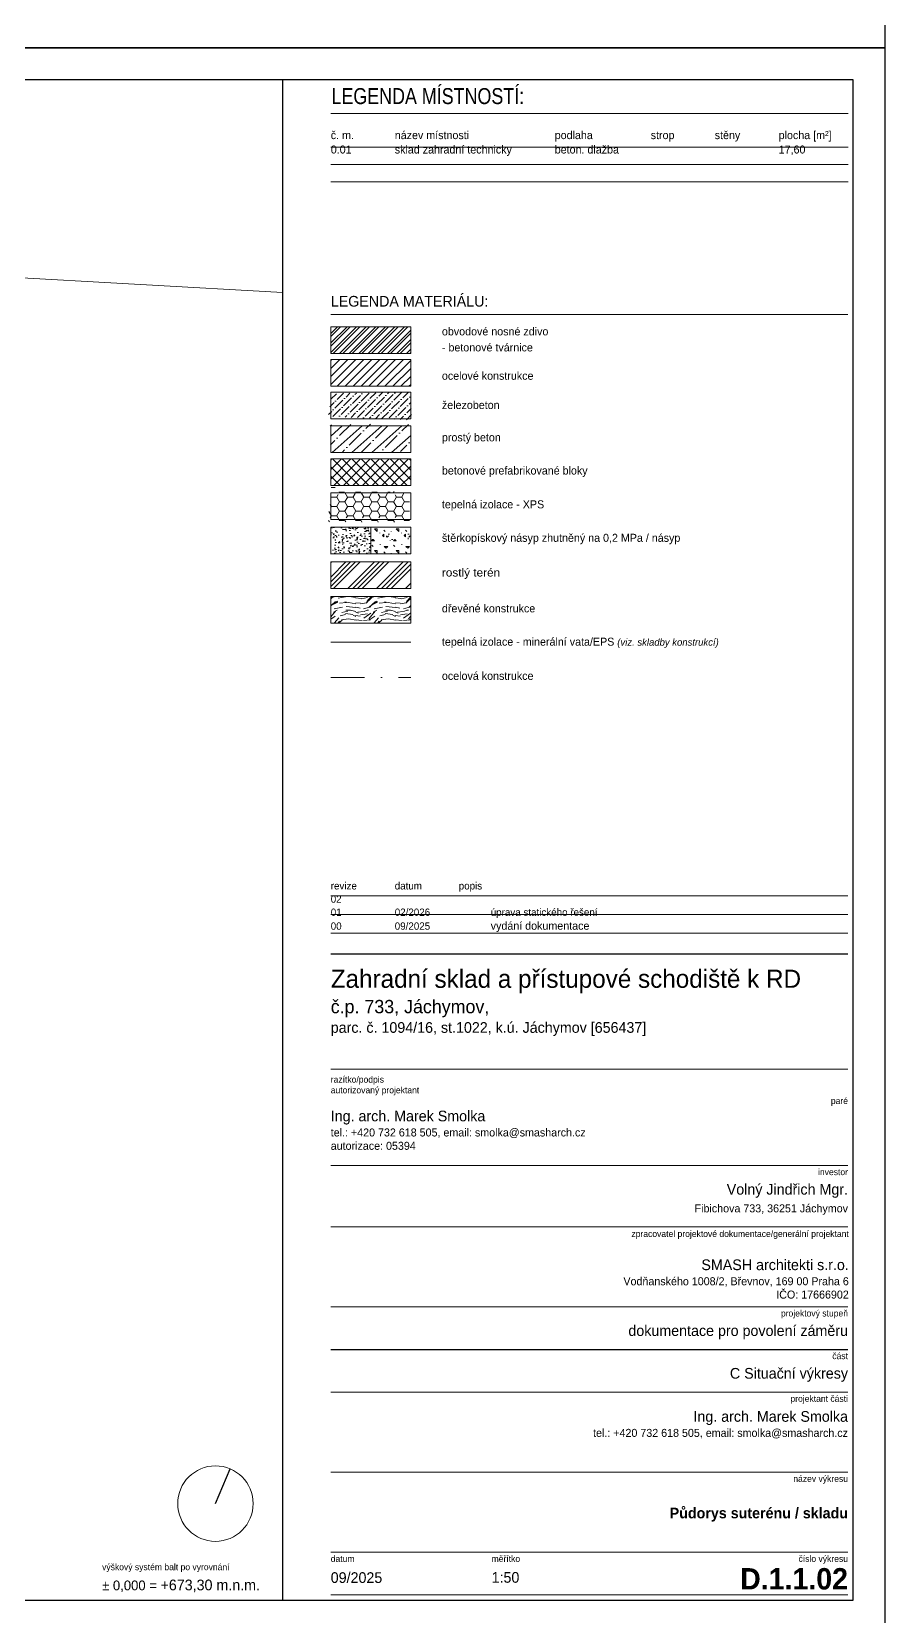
# Model space of a CAD drawing. Header units: millimetres. Extents: x 3760008 to 3998794, y 1820800 to 2250722.
# Drawn here: x 3965786 to 3973790, y 1842380 to 1857230 of the extents above; entities that cross this region are included whole.
import ezdxf

# ---------------------------------------------------------------- set-up
doc = ezdxf.new("R2010")
doc.units = ezdxf.units.MM
doc.header["$LTSCALE"] = 5
doc.linetypes.add('DASHDOT', pattern=[25.4, 12.7, -6.35, 0, -6.35])
for name, color, linetype, lineweight in [('IP_rozpiska', 7, 'Continuous', 0), ('km_rozpiska', 7, 'Continuous', 0), ('km_tabulka místností', 7, 'Continuous', 0), ('SM__05_čerchovaná', 112, 'DASHDOT', 9), ('SMA_rozpiska', 7, 'Continuous', 0)]:
    doc.layers.add(name, color=color, linetype=linetype, lineweight=lineweight)
doc.layers.add('km__netisk', color=250, linetype='Continuous', plot=False)
for name, color, linetype, lineweight, true_color in [('km_šrafy', 8, 'Continuous', 0, 0x818181), ('SM_ Návrh šrafa', 8, 'Continuous', 0, 0x808080), ('Z _ KATASTR', 144, 'Continuous', 9, 0x006d91)]:
    doc.layers.add(name, color=color, linetype=linetype, lineweight=lineweight, true_color=true_color)
doc.styles.add('IP_style', font='Arial.ttf')
doc.styles.add('km_style', font='GOTHIC.TTF')
doc.linetypes.add('BATTING', pattern='A,0.00254,-2.54,[134,ltypeshp.shx,S=2.54,R=0,X=-2.54,Y=0],-5.08,[134,ltypeshp.shx,S=2.54,R=180,X=2.54,Y=0],-2.54', length=10.16254)

# ---------------------------------------------------------------- blocks, each defined once
blk = doc.blocks.new('název')
at = {"layer": 'km_rozpiska', "ltscale": 0.5, "insert": (0, 146.2769655883312), "char_height": 249.9999999999999, "width": 5000.000000451059, "attachment_point": 1, "rotation": 3.989125311332419e-07, "style": 'km_style'}
blk.add_mtext('{\\H0.68x;Zahradní sklad a přístupové schodiště k RD } \\P\\H0.5x;č.p. 733, Jáchymov,\\H1.33334x; \\P\\H0.599997x;parc. č. 1094/16, st.1022, k.ú. Jáchymov [656437]', dxfattribs=at)
blk = doc.blocks.new('investor')
at = {"layer": 'km_rozpiska', "ltscale": 0.5, "style": 'km_style'}
for s, insert, char_height, width, attachment_point, rotation in [('investor', (-1.31130219e-06, -60.26565779745579), 119.9999999999463, 8909.999999992895, 3, 3.989125311332419e-07), ('\\fCentury Gothic|b0|i0|c238;Volný Jindřich Mgr.', (8.1956387e-07, -475.6835989654064), 200, 10000.00000157353, 6, 3.9891253113324187e-07), ('\\fCentury Gothic|b0|i0|c238;Fibichova 733, 36251 Jáchymov', (8.1956387e-07, -825.6747966231587), 150, 10000.00000157353, 6, 3.9891253113324187e-07)]:
    blk.add_mtext(s, dxfattribs=dict(at, insert=insert, char_height=char_height, width=width, attachment_point=attachment_point, rotation=rotation))
blk = doc.blocks.new('projektový stupeň')
at = {"layer": 'km_rozpiska', "ltscale": 0.5, "style": 'km_style'}
for s, insert, char_height, width, attachment_point, rotation in [('projektový stupeň', (-1.31130219e-06, -60.26565760374069), 119.9999999999463, 8909.999999992897, 3, 3.989125311332419e-07), (' dokumentace pro povolení záměru', (8.3446503e-07, -475.6835989356041), 199.9999999999105, 10000.00000157353, 6, 3.989125311332418e-07)]:
    blk.add_mtext(s, dxfattribs=dict(at, insert=insert, char_height=char_height, width=width, attachment_point=attachment_point, rotation=rotation))
blk = doc.blocks.new('projektant')
at = {"layer": 'km_rozpiska', "ltscale": 0.5, "style": 'km_style'}
for s, insert, char_height, width, attachment_point, rotation in [('projektant části', (-1.31834531e-06, -60.26565749177826), 119.9999999999463, 9999.999999932164, 3, 3.9891253113324203e-07), ('Ing. arch. Marek Smolka\\P\\H0.75x;tel.: +420 732 618 505, email: smolka@smasharch.cz', (-5.99539e-09, -610.7586076014873), 199.9999999999105, 10000.00000392128, 6, 3.989125311332419e-07)]:
    blk.add_mtext(s, dxfattribs=dict(at, insert=insert, char_height=char_height, width=width, attachment_point=attachment_point, rotation=rotation))
blk = doc.blocks.new('datum')
at = {"layer": 'km_rozpiska', "ltscale": 0.5, "style": 'km_style'}
for s, insert, char_height, width, attachment_point, rotation in [('datum', (-1.49011612e-06, -60.2656574845314), 119.9999999999462, 8909.999999992893, 1, 3.9891253113324203e-07), ('09/2025', (-4.1723251e-07, -475.6836416721344), 200, 2272.237801049161, 4, 3.989125311332419e-07)]:
    blk.add_mtext(s, dxfattribs=dict(at, insert=insert, char_height=char_height, width=width, attachment_point=attachment_point, rotation=rotation))
blk = doc.blocks.new('část')
at = {"layer": 'km_rozpiska', "ltscale": 0.5, "style": 'km_style'}
for s, insert, char_height, width, attachment_point, rotation in [('část', (-1.16229057e-06, -60.26565754413605), 120, 8909.99999999688, 3, 3.9891253113324203e-07), ('C Situační výkresy', (8.3446503e-07, -475.6835989356041), 200, 10000.000001578, 6, 3.9891253113324187e-07)]:
    blk.add_mtext(s, dxfattribs=dict(at, insert=insert, char_height=char_height, width=width, attachment_point=attachment_point, rotation=rotation))
blk = doc.blocks.new('razítko a podpis')
at = {"layer": 'km_rozpiska', "ltscale": 0.5, "style": 'km_style'}
for s, insert, char_height, width, attachment_point, rotation in [('\\fCentury Gothic|b0|i0;razítko/podpis\\Pautorizovaný projektant', (4.12162626e-06, -2741.034489193058), 180, 13364.99999994346, 1, 3.9891253113324187e-07), ('\\fCentury Gothic|b0|i0|c238;Ing. arch. Marek Smolka\\H0.75x;\\Ptel.: +420 732 618 505, email: smolka@smasharch.cz\\Pautorizace: 05394', (2.20889342e-06, -4259.755959336049), 300, 15000.00000582371, 4, 359.99999960108744)]:
    blk.add_mtext(s, dxfattribs=dict(at, insert=insert, char_height=char_height, width=width, attachment_point=attachment_point, rotation=rotation))
blk = doc.blocks.new('hlavní projektant')
at = {"layer": 'km_rozpiska', "ltscale": 0.5, "rotation": 3.9891253113324203e-07, "style": 'km_style'}
for s, insert, char_height, width, attachment_point in [('zpracovatel projektové dokumentace/generální projektant', (15.00499867958933, -70.47476887940138), 119.9999999999463, 9999.999999932163, 3), ('SMASH architekti s.r.o.\\H0.75x;\\P\\H1x;Vodňanského 1008/2, Břevnov, 169 00 Praha 6\\H1x;\\P\\H1x;IČO: 17666902', (15.00499995474456, -979.4804184908244), 199.9999999999105, 10000.00000392128, 6)]:
    blk.add_mtext(s, dxfattribs=dict(at, insert=insert, char_height=char_height, width=width, attachment_point=attachment_point))
blk = doc.blocks.new('severka')
at = {"layer": 'SMA_rozpiska', "lineweight": 30}
blk.add_lwpolyline([(0, 0), (0, 1000)], dxfattribs=at)
at = {"layer": 'SMA_rozpiska'}
blk.add_circle((0, 0), 1000, dxfattribs=at)
blk = doc.blocks.new('výškový systém')
at = {"layer": 'km_rozpiska', "ltscale": 0.5, "style": 'km_style'}
for s, insert, char_height, width, attachment_point, rotation in [('výškový systém balt po vyrovnání', (-1.13341957e-06, -20.64008157141507), 120, 8909.99999999688, 1, 3.989125311332418e-07), ('\\pxa0.66667,sm1.07917;{\\H0.91667x;± 0,000 = }+673,30 m.n.m.', (-3.2503158e-07, -436.0580710447393), 200, 3814.67151365929, 4, 3.9891253113324187e-07)]:
    blk.add_mtext(s, dxfattribs=dict(at, insert=insert, char_height=char_height, width=width, attachment_point=attachment_point, rotation=rotation))
blk = doc.blocks.new('legenda materiálu')
at = {"layer": 'km_šrafy'}
h = blk.add_hatch(dxfattribs=at)
h.set_pattern_fill('ANSI36', color=256, scale=20)
h.set_pattern_definition([(44.99999999999995, (979734693.5002164, -687767960.5087246), (33.67596045400936, 123.4785216647009), [158.75, -31.75, 0, -31.75])])
h.paths.add_polyline_path([(-6675.000020268373, -2743.794418259524), (-6675.000020268373, -2368.794418259524), (-7800.00001737196, -2368.794418259524), (-7800.00001737196, -2743.794418259524)])
h = blk.add_hatch(dxfattribs=at)
h.set_pattern_fill('ANSI37', color=256, scale=30)
h.set_pattern_definition([(44.99999999999995, (-850918.6638711905, -44961.99241565354), (-67.35192090801864, 67.35192090801864), []), (134.9999999999999, (-850918.6638711905, -44961.99241565354), (-67.35192090801864, -67.35192090801863), [])])
h.paths.add_polyline_path([(-6675.000020268373, -3681.376646745019), (-6675.000020268373, -3306.376646745019), (-7800.000017426442, -3306.376646745019), (-7800.000017426442, -3681.376646745019)])
h = blk.add_hatch(dxfattribs=at)
h.set_pattern_fill('WOOD3', color=256, scale=10, angle=270)
h.set_pattern_definition([(355.2363999999997, (-2160543.900802358, 3880876.909311586), (-6146.800528803385, 558.795268451106), [67.28846079999987, -6661.554825199988]), (11.30990000000002, (-2160476.844802358, 3880871.321311587), (2235.200420346656, 558.7986768519067), [85.48019479999994, -2763.852181199998]), (45, (-2160393.02480236, 3880888.085311585), (-1.053e-13, 558.8001729200745), [63.22095559999998, -727.0412687999998]), (46.84760000000001, (-2160348.320802358, 3880932.789311583), (7823.201583573365, 8381.998623959778), [122.5543395999998, -12132.88632599998]), (12.99459999999998, (-2160264.50080236, 3881022.197311585), (-5029.200429018363, -1117.59864635078), [74.55341959999986, -7380.76842359999]), (0, (-2160191.856802359, 3881038.961311585), (558.8, 558.8000000000001), [139.7, -419.1]), (350.5376999999996, (-2160052.15680236, 3881038.961311585), (-2794.000432340938, 558.798960186321), [67.98081399999988, -3331.066591599994]), (354.2893999999997, (-2160543.900802358, 3881027.785311584), (-5029.199677849483, 558.8007346355223), [56.15884119999991, -5559.711867599991]), (0, (-2160488.02080236, 3881022.197311585), (558.8, 558.8000000000001), [83.82, -474.98]), (28.30079999999998, (-2160404.200802359, 3881022.197311585), (6146.797272923607, 3352.804958908157), [82.50570239999985, -8168.077389999987]), (52.12499999999999, (-2160331.556802359, 3881061.313311583), (-2235.201042101618, -2793.999496737576), [127.4259579999998, -6243.87417719999]), (39.28940000000002, (-2160253.32480236, 3881161.897311586), (3352.80035739871, 2793.99979431121), [79.42056759999996, -7862.619987199995]), (6.340199999999989, (-2160191.856802359, 3881212.189311582), (4470.39966617647, 558.8008823226768), [101.2031504, -4958.945987600002]), (348.1112999999996, (-2160091.272802359, 3881223.365311581), (-7823.198491826373, 1676.405887097055), [108.4994019999998, -10741.43409239998]), (353.2901999999996, (-2160543.900802358, 3881201.013311583), (5029.20055754343, -558.7965808391618), [95.6509136, -9469.463916]), (3.366499999999997, (-2160448.90480236, 3881189.837311584), (8940.79962111611, 558.8061263224931), [95.16028719999998, -9420.861168399997]), (33.69009999999999, (-2160353.908802359, 3881195.425311583), (-1117.599752882524, -558.8007457226186), [100.7393464, -1914.0431112]), (47.4896, (-2160270.088802359, 3881251.305311588), (5587.994813412199, 6146.804846959224), [90.96593439999987, -9005.638681599983]), (14.93139999999998, (-2160208.620802359, 3881318.361311584), (6146.800298916385, 1676.398297882984), [86.74922959999986, -8588.15976039998]), (0, (-2160124.800802359, 3881340.713311582), (558.8, 558.8000000000001), [67.05599999999998, -491.7439999999999]), (347.0053999999997, (-2160057.744802359, 3881340.713311582), (5029.200429018363, -1117.598646350779), [74.55341959999983, -7380.768423599988]), (0, (-2160370.67280236, 3880781.913311585), (558.8, 558.8000000000001), [0, -558.8000000000001]), (223.1523999999999, (-2160292.44080236, 3880865.733311587), (8381.998623959777, 7823.201583573369), [122.5543395999999, -12132.886326]), (206.5650999999998, (-2160381.84880236, 3881340.713311582), (-558.799529457379, -558.8007316906976), [49.98074839999997, -1199.534049999999]), (188.1300999999997, (-2160426.55280236, 3881318.361311584), (-3352.799875086474, -558.7996400297253), [79.02605479999991, -3872.286184799997]), (156.8013999999998, (-2160504.78480236, 3881307.185311585), (-2793.999849496761, 1117.600740558001), [42.55709039999998, -4213.136861999996]), (26.5651, (-2160292.44080236, 3880865.733311587), (558.799529457379, 558.8007316906974), [62.47551639999995, -1187.039281999999]), (6.709800000000014, (-2160236.56080236, 3880893.673311585), (-5029.20055754343, -558.7965808391675), [95.6509136, -9469.463916]), (349.8752999999995, (-2160141.564802359, 3880904.849311586), (9499.59932365589, -1676.404799319169), [158.9389251999997, -15734.96756479998]), (349.6951999999995, (-2160543.900802358, 3880815.441311582), (3352.800536921808, -558.7971364495138), [62.47551639999993, -6185.097916799992]), (15.52409999999998, (-2160482.43280236, 3880804.265311583), (-6146.800572562796, -1676.398758126012), [104.3922219999999, -10334.85288879999]), (42.87890000000001, (-2160381.84880236, 3880832.205311581), (-7264.40044309532, -6705.599862114779), [106.75874, -10569.1001724]), (34.69519999999999, (-2160303.61680236, 3880904.849311586), (5587.996791922231, 3911.604811041382), [88.35410319999997, -8747.049511199997]), (9.462300000000006, (-2160230.97280236, 3880955.141311581), (2794.000432340938, 558.798960186322), [101.9715004, -3297.076464000001]), (353.4180999999996, (-2160130.38880236, 3880971.905311587), (-9499.60080351528, 1117.59256816468), [146.2519299999997, -14478.94386399998]), (351.8698999999995, (-2160543.900802358, 3880955.141311581), (-3352.799875086474, 558.799640029728), [79.0260547999999, -3872.286184799997]), (11.30990000000002, (-2160465.668802359, 3880943.965311582), (2235.200420346656, 558.7986768519067), [85.48019479999994, -2763.852181199998]), (42.5104, (-2160381.84880236, 3880960.729311581), (-6146.804846959224, -5587.9948134122), [90.96593439999988, -9005.638681599983]), (45, (-2160314.79280236, 3881022.197311585), (-1.053e-13, 558.8001729200745), [102.7342623999999, -687.5285207999998]), (17.35399999999997, (-2160242.148802361, 3881094.841311581), (-7264.401128271313, -2235.196927862395), [93.6722028, -9273.522931200003]), (356.6334999999996, (-2160152.740802358, 3881122.781311587), (-8940.79962111611, 558.8061263224911), [95.16028719999991, -9420.861168399988]), (342.8973, (-2160057.744802359, 3881117.193311586), (5588.000967258769, -1676.397481728849), [76.00518199999996, -7524.4968128]), (351.2537999999997, (-2160543.900802358, 3881094.841311581), (3911.599629155928, -558.8023453157435), [73.49840519999988, -7276.367819599993]), (14.93139999999998, (-2160471.256802359, 3881083.665311581), (6146.800298916385, 1676.398297882984), [86.74922959999986, -8588.15976039998]), (32.00540000000003, (-2160387.436802359, 3881106.017311587), (-2793.999410347281, -1676.400617685056), [105.434384, -5166.2747576]), (49.8991, (-2160298.028802359, 3881161.897311586), (-6146.79891580795, -7264.401078230473), [138.803126, -13741.501092]), (15.9454, (-2160208.620802359, 3881268.069311586), (-2235.200070773222, -558.7999381388178), [81.36239759999992, -3986.763070399997]), (353.9909999999996, (-2160130.38880236, 3881290.421311584), (5587.999860806294, -558.7996186088536), [106.75874, -10569.1001724]), (336.8013999999995, (-2160024.21680236, 3881279.245311585), (2793.99984949676, -1117.600740558003), [42.55709039999999, -4213.136861999998]), (350.5376999999996, (-2160543.900802358, 3881262.481311587), (-2794.000432340938, 558.798960186321), [67.98081399999988, -3331.066591599994]), (10.00800000000002, (-2160476.844802358, 3881251.305311588), (6146.799751096387, 1117.601940241139), [96.46396759999993, -9549.919939999996]), (37.4054, (-2160381.84880236, 3881268.069311586), (7264.395789430847, 5588.00556152129), [119.5882292, -11839.25369]), (29.05459999999999, (-2160286.852802359, 3880781.913311585), (3911.60021489754, 2235.20001519896), [57.53181279999995, -5695.666231199998]), (10.7843, (-2160236.56080236, 3880809.853311582), (-8940.799722664357, -1676.400307160802), [119.4580288, -11826.3219404]), (352.8749999999996, (-2160119.21280236, 3880832.205311581), (-3911.600212257544, 558.7990399223509), [135.1558384, -4370.033932])])
h.paths.add_polyline_path([(-7800.000020268373, -5616.697272394784), (-6675.000020268373, -5616.697272394784), (-6675.000020268373, -5241.697272394784), (-7800.000020268373, -5241.697272394784)])
at = {"layer": 'SM_ Návrh šrafa'}
h = blk.add_hatch(dxfattribs=at)
h.set_pattern_fill('ANSI32', color=256, scale=10, angle=270, style=0)
h.set_pattern_definition([(45, (-2160543.900802358, 3885689.942635537), (-67.35192090801867, 67.35192090801864), []), (45, (-2160498.99952183, 3885689.942635537), (-67.35192090801867, 67.35192090801864), [])])
h.paths.add_polyline_path([(-7800.000020268373, -1821.911893159151), (-6675.000020268373, -1821.911893159151), (-6675.000020268373, -1446.911893159151), (-7800.000020268373, -1446.911893159151)])
h = blk.add_hatch(dxfattribs=at)
h.set_pattern_fill('ANSI31', color=256, scale=25, angle=270)
h.set_pattern_definition([(45, (-2160543.900802358, 3885689.942635537), (-56.12660075668221, 56.1266007566822), [])])
h.paths.add_polyline_path([(-6675.000020268373, -2282.85315570794), (-6675.000020268373, -1907.85315570794), (-7800.000020268373, -1907.85315570794), (-7800.000020268373, -2282.85315570794)])
h = blk.add_hatch(dxfattribs=at)
h.set_pattern_fill('ANSI35', color=256, scale=30)
h.set_pattern_definition([(44.99999999999995, (979734693.5002135, -687768099.2187504), (-134.7038418160373, 134.7038418160373), []), (44.99999999999995, (979734828.2040553, -687768099.2187504), (-134.7038418160373, 134.7038418160373), [238.125, -47.625, 0, -47.625])])
h.paths.add_polyline_path([(-6675.000020268373, -3214.628940830939), (-6675.000020268373, -2839.628940830939), (-7800.000020268373, -2839.628940830939), (-7800.000020268373, -3214.628940830939)])
h = blk.add_hatch(dxfattribs=at)
h.set_pattern_fill('HONEYCOMB', color=256, scale=20)
h.set_pattern_definition([(0, (687771934.8747922, 979729297.7743341), (114.3, 65.99113547999995), [76.19999999999999, -152.4]), (119.9999999999999, (687771934.8747922, 979729297.7743341), (-114.2999997502605, 65.99113591256138), [76.19999999999972, -152.3999999999994]), (59.99999999999999, (687771934.8747922, 979729297.7743341), (2.497394407e-07, 131.9822713925613), [-152.3999999999997, 76.19999999999987])])
h.paths.add_polyline_path([(-6675.000020268373, -4156.297985976562), (-6675.000020268373, -3781.297985976562), (-7800.000020268373, -3781.297985976562), (-7800.000020268373, -4156.297985976562)])
h = blk.add_hatch(dxfattribs=at)
h.set_pattern_fill('CONCRETE2', color=256, scale=10, angle=90, style=0)
h.set_pattern_definition([(49.99999999999994, (-2160543.900802358, 3885282.290797367), (145.7472691044731, -12.7512338284633), [15.23999999999998, -167.6399999999996]), (354.9999999999995, (-2160543.900802358, 3885282.290797367), (-28.19427099016163, 152.8454415678424), [12.19199999999999, -134.1119999999998]), (100.4513999999998, (-2160531.755196982, 3885281.228195482), (117.5531063642891, 140.0941149467858), [12.95200660799998, -142.4720771583997]), (46.1842, (-2160543.900802358, 3885322.930797367), (216.863381080731, -33.63346371165645), [22.85999999999994, -251.4599999999995]), (96.63559999999983, (-2160525.828855775, 3885320.127997386), (189.9234617674965, 197.9407513669698), [19.42801052159993, -213.7080815999993]), (351.1841999999996, (-2160543.900802358, 3885322.930797367), (189.923307251153, 197.9408997080259), [18.28799999999998, -201.1679999999999]), (21.00000000000001, (-2160523.58080236, 3885312.770797367), (121.2915129904714, -81.81215858319673), [15.24, -167.64]), (325.9999999999999, (-2160523.58080236, 3885312.770797367), (49.44167544646552, 147.3504891535205), [12.192, -134.112]), (71.45140000000002, (-2160513.473180613, 3885305.953111029), (170.7332381277587, 65.53819693146238), [12.95200660799996, -142.4720771583995]), (37.49999999999996, (-2160543.900802358, 3885282.290797367), (2.47088260047343, 67.64403109852248), [0, -132.4863999999999, 0, -136.1439999999999, 0, -134.6199999999999]), (7.49999999999994, (-2160543.900802358, 3885282.290797367), (53.45573000824456, 80.14445985449561), [0, -77.62240000000003, 0, -129.4384, 0, -51.308]), (327.5, (-2160589.214402358, 3885282.290797367), (108.4727190302335, -4.583149936425957), [0, -50.79999999999995, 0, -158.4959999999998, 0, -210.3119999999998]), (317.4999999999999, (-2160609.534402358, 3885282.290797367), (118.5034296103729, 20.34133240992699), [0, -66.03999999999989, 0, -105.2575999999999, 0, -149.3519999999997])])
h.paths.add_polyline_path([(-7800.000020268373, -4266.061450922862), (-7237.500020268373, -4266.061450922862), (-7237.500020268373, -4641.061450922862), (-7800.000020268373, -4641.061450922862)])
h = blk.add_hatch(dxfattribs=at)
h.set_pattern_fill('CONCRETE1', color=256, scale=15, angle=90, style=0)
h.set_pattern_definition([(180, (-2160543.900802358, 3885282.290797367), (-304.7999999999999, -304.8), [38.09999999999999, -266.7]), (270, (-2160543.900802358, 3885282.290797367), (304.8, -304.7999999999999), [38.09999999999999, -266.7]), (314.9999999999997, (-2160582.00080236, 3885282.290797367), (304.7999994885359, 1.87e-14), [53.88153815999997, -377.1707671199998]), (180, (-2160582.00080236, 3885110.840797371), (-304.7999999999999, -304.8), [38.09999999999999, -266.7]), (225, (-2160601.050802359, 3885129.890797372), (1.87e-14, -304.7999994885359), [26.94075384, -404.11152096]), (314.9999999999997, (-2160601.050802359, 3885129.890797372), (304.7999994885359, 1.87e-14), [26.94075383999999, -404.1115209599999]), (180, (-2160696.300802359, 3885034.640797372), (-304.7999999999999, -304.8), [53.88153815999999, -250.91846184]), (225, (-2160696.300802359, 3885034.640797372), (1.87e-14, -304.7999994885359), [38.09999999999999, -392.95230528]), (314.9999999999997, (-2160750.18234052, 3885034.640797372), (304.7999994885359, 1.87e-14), [38.09999999999999, -392.9523052799999]), (270, (-2160753.45080236, 3885206.090797371), (304.8, -304.7999999999999), [38.09999999999999, -266.7]), (225, (-2160753.45080236, 3885206.090797371), (1.87e-14, -304.7999994885359), [26.94075384, -404.11152096]), (314.9999999999997, (-2160772.50080236, 3885187.040797367), (304.7999994885359, 1.87e-14), [26.94075383999999, -404.1115209599999]), (180, (-2160582.00080236, 3885206.090797371), (-304.7999999999999, -304.8), [19.05, -255.27]), (180, (-2160810.600802359, 3885129.890797372), (-304.7999999999999, -304.8), [19.05, -255.27]), (270, (-2160715.350802359, 3885091.790797367), (304.8, -304.7999999999999), [19.05, -255.27]), (314.9999999999997, (-2160753.45080236, 3885263.240797372), (304.7999994885359, 1.87e-14), [26.94075383999999, -404.1115209599999]), (314.9999999999997, (-2160620.100802359, 3885053.690797369), (304.7999994885359, 1.87e-14), [26.94075383999999, -404.1115209599999]), (225, (-2160686.775802358, 3885182.278297371), (1.87e-14, -304.7999994885359), [26.94075384, -404.11152096]), (270, (-2160648.675802359, 3885244.190797369), (304.8, -304.7999999999999), [4.762499999999999, -300.0375]), (270, (-2160662.963302358, 3885115.603297367), (304.8, -304.7999999999999), [4.762499999999999, -300.0375]), (270, (-2160805.838302358, 3885063.215797371), (304.8, -304.7999999999999), [4.762499999999999, -300.0375]), (270, (-2160810.600802359, 3885225.140797372), (304.8, -304.7999999999999), [4.762499999999999, -300.0375])])
h.paths.add_polyline_path([(-7237.500020268373, -4266.061450922862), (-6675.000020268373, -4266.061450922862), (-6675.000020268373, -4641.061450922862), (-7237.500020268373, -4641.061450922862)])
h = blk.add_hatch(dxfattribs=at)
h.set_pattern_fill('ANSI34', color=256, scale=15, angle=270, style=0)
h.set_pattern_definition([(45, (-2160543.900802358, 3885767.054262319), (-202.0557627240559, 202.055762724056), []), (45, (-2160476.548881563, 3885767.054262319), (-202.0557627240559, 202.055762724056), []), (45, (-2160409.196960389, 3885767.054262319), (-202.0557627240559, 202.055762724056), []), (45, (-2160341.845039594, 3885767.054262319), (-202.0557627240559, 202.055762724056), [])])
h.paths.add_polyline_path([(-7800.000020268373, -5128.879354435019), (-6675.000020268373, -5128.879354435019), (-6675.000020268373, -4753.879354435019), (-7800.000020268373, -4753.879354435019)])
blk.add_lwpolyline([(-7237.500020268373, -4266.061450922862), (-7237.500020268373, -4641.061450922862)])
at = {"layer": 'IP_rozpiska'}
blk.add_lwpolyline([(-7800.000020268373, -1275.000270038843), (-525.0000012973323, -1275.000270038843)], dxfattribs=at)
for points in [[(-7800.000020268373, -1821.911893159151), (-6675.000020268373, -1821.911893159151), (-6675.000020268373, -1446.911893159151), (-7800.000020268373, -1446.911893159151)], [(-7800.000020268373, -2282.85315570794), (-6675.000020268373, -2282.85315570794), (-6675.000020268373, -1907.85315570794), (-7800.000020268373, -1907.85315570794)], [(-7800.000020268373, -2743.794418259524), (-6675.000020268373, -2743.794418259524), (-6675.000020268373, -2368.794418259524), (-7800.000020268373, -2368.794418259524)], [(-7800.000020268373, -2743.794418259524), (-6675.000020268373, -2743.794418259524), (-6675.000020268373, -2368.794418259524), (-7800.000020268373, -2368.794418259524)], [(-7800.000020268373, -3214.628940830939), (-6675.000020268373, -3214.628940830939), (-6675.000020268373, -2839.628940830939), (-7800.000020268373, -2839.628940830939)], [(-7800.000020268373, -3681.376646745019), (-6675.000020268373, -3681.376646745019), (-6675.000020268373, -3306.376646745019), (-7800.000020268373, -3306.376646745019)], [(-7800.000020268373, -4156.297985976562), (-6675.000020268373, -4156.297985976562), (-6675.000020268373, -3781.297985976562), (-7800.000020268373, -3781.297985976562)], [(-7800.000020268373, -4641.061450922862), (-6675.000020268373, -4641.061450922862), (-6675.000020268373, -4266.061450922862), (-7800.000020268373, -4266.061450922862)], [(-7800.000020268373, -5128.879354435019), (-6675.000020268373, -5128.879354435019), (-6675.000020268373, -4753.879354435019), (-7800.000020268373, -4753.879354435019)], [(-7800.000020268373, -5616.697272394784), (-6675.000020268373, -5616.697272394784), (-6675.000020268373, -5241.697272394784), (-7800.000020268373, -5241.697272394784)]]:
    blk.add_lwpolyline(points, close=True, dxfattribs=at)
at = {"layer": 'km_šrafy', "linetype": 'BATTING', "ltscale": 2, "elevation": 452310}
blk.add_lwpolyline([(-7800.000020268373, -5882.693971093744), (-6675.000020268373, -5882.693971093744)], dxfattribs=at)
at = {"layer": 'km_rozpiska', "line_spacing_factor": 1.2, "style": 'km_style'}
for s, width, insert, char_height, attachment_point in [('\\pxa0.25;LEGENDA MATERIÁLU:', 5000.000000000001, (-7800.000020268839, -1014.342331852764), 150, 1), ('\\pxql;obvodové nosné zdivo\\P- betonové tvárnice', 6617.316474054995, (-6236.32079148991, -1626.407552732155), 112.5, 4), ('\\pxql;ocelové konstrukce\\P', 6417.316474054994, (-6236.32079148991, -2137.348815282807), 112.5, 4), ('\\pxql;železobeton', 3897.316474054995, (-6236.32079148991, -2548.290077833459), 112.5, 4), ('\\pxql;prostý beton', 3897.316474054995, (-6236.32079148991, -3019.124600405805), 112.5, 4), ('betonové prefabrikované bloky ', 7157.316474054995, (-6236.32079148991, -3485.872306319885), 112.5, 4), ('\\pxql;tepelná izolace - XPS', 3897.316474054995, (-6236.32079148991, -3960.793645549566), 112.5, 4), ('\\pxql;štěrkopískový násyp zhutněný na 0,2 MPa / násyp', 6457.316474054995, (-6236.32079148991, -4431.628182568587), 112.5, 4), ('\\pxql;\\W1.1;rostlý terén', 6457.316474054995, (-6236.32079148991, -4919.446086082608), 112.5, 4), ('\\pxql;dřevěné konstrukce ', 6457.316474054995, (-6236.32079148991, -5407.264004042372), 112.5, 4), ('\\pxql;tepelná izolace - minerální vata/EPS \\fCentury Gothic|b0|i1|c238|p34;\\H0.8888933333x;(viz. skladby konstrukcí)', 6457.316474054995, (-6236.32079148991, -5892.027454541065), 112.5, 4)]:
    blk.add_mtext_dynamic_manual_height_columns(s, width=width, gutter_width=12.5, heights=[0], dxfattribs=dict(at, insert=insert, char_height=char_height, attachment_point=attachment_point))

msp = doc.modelspace()

# ---------------------------------------------------------------- linework, layer by layer
at = {"layer": 'IP_rozpiska'}
for points in [[(3968590.530544353, 1856463.82565323), (3973440.035709539, 1856463.82565323)], [(3968589.99999988, 1854580.429344572), (3973440.000012527, 1854580.429344572)]]:
    msp.add_lwpolyline(points, dxfattribs=at)
at = {"layer": 'km__netisk'}
for points in [[(3952789.999999762, 1857080.429344572), (3973789.999999762, 1857080.429344572), (3973789.999999762, 1871930.429344333), (3952789.999999762, 1871930.429344333)], [(3952789.999999762, 1857080.429344572), (3973789.999999762, 1857080.429344572), (3973789.999999762, 1871930.429344333), (3952789.999999762, 1871930.429344333)], [(3952789.999999762, 1842230.42934481), (3973789.999999762, 1842230.42934481), (3973789.999999762, 1857080.429344572), (3952789.999999762, 1857080.429344572)], [(3952789.999999762, 1842230.42934481), (3973789.999999762, 1842230.42934481), (3973789.999999762, 1857080.429344572), (3952789.999999762, 1857080.429344572)], [(3968140, 1842530.429344631), (3968139.999999762, 1856780.429344631), (3953089.999999762, 1856780.429344631), (3953090, 1842530.429344631)], [(3953089.999999881, 1842530.429344631), (3973489.999999881, 1842530.429344631), (3973489.999999881, 1856780.429344631), (3953089.999999881, 1856780.429344631)], [(3968140, 1842530.429344631), (3968139.999999762, 1856780.429344631), (3953089.999999762, 1856780.429344631), (3953090, 1842530.429344631)]]:
    msp.add_lwpolyline(points, close=True, dxfattribs=at)
at = {"layer": 'km_rozpiska'}
for points in [[(3968589.999999881, 1849132.931981004), (3973439.999999881, 1849132.931981004)], [(3968589.999999881, 1848956.931981064), (3973439.999999881, 1848956.931981064)], [(3968589.999999881, 1848780.931981064), (3973439.999999881, 1848780.931981064)], [(3968589.999999881, 1847509.206442274), (3973439.999999881, 1847509.206442274)], [(3968589.999999881, 1846604.931981064), (3973439.999999881, 1846604.931981064)], [(3968590.000001788, 1846030.429344572), (3973440.000001788, 1846030.429344572)], [(3968589.999999881, 1845280.429344572), (3973439.999999881, 1845280.429344572)], [(3968589.999999881, 1844480.429344452), (3973439.999999881, 1844480.429344452)], [(3968589.999999881, 1843730.429344452), (3973439.999999881, 1843730.429344452)], [(3968589.999999881, 1842980.429344452), (3973439.999999881, 1842980.429344452)], [(3968589.999999881, 1842580.429344452), (3973439.999999881, 1842580.429344452)]]:
    msp.add_lwpolyline(points, dxfattribs=at)
at = {"layer": 'km_rozpiska', "lineweight": 30}
for points in [[(3968589.999999881, 1848589.931981064), (3973439.999999881, 1848589.931981064)], [(3968589.999999881, 1844880.429344393), (3973439.999999881, 1844880.429344393)]]:
    msp.add_lwpolyline(points, dxfattribs=at)
at = {"layer": 'km_tabulka místností'}
for points in [[(3968590.530544353, 1856148.409260656), (3973440.035709539, 1856148.409260656)], [(3968590.530544353, 1855985.496778121), (3973440.035709539, 1855985.496778121)], [(3968590.530544353, 1855822.584295586), (3973440.035709539, 1855822.584295586)]]:
    msp.add_lwpolyline(points, dxfattribs=at)
at = {"layer": 'SM__05_čerchovaná', "ltscale": 5}
msp.add_lwpolyline([(3968589.999999879, 1851179.190614088), (3969339.999999879, 1851179.190614088)], dxfattribs=at)
at = {"layer": 'Z _ KATASTR'}
msp.add_line((3968139.999999812, 1854787.473012701), (3962686.509364735, 1855093.068895014), dxfattribs=at)

# ---------------------------------------------------------------- block references
at = {"layer": 'km_rozpiska'}
for name, p, xscale, yscale, zscale, rotation in [('legenda materiálu', (3973790.000013392, 1855430.429524597), 0.66666666666667, 0.66666666666667, 0.66666666666667, 360), ('severka', (3967508.763683422, 1843436.430094848), 0.35353535353535, 0.35353535353535, 0.35353535353535, 336.8972537958082)]:
    msp.add_blockref(name, p, dxfattribs=dict(at, xscale=xscale, yscale=yscale, zscale=zscale, rotation=rotation))
msp.add_blockref('název', (3968589.999998927, 1848293.970825828), dxfattribs=at)
for name, p, xscale, yscale, zscale in [('razítko a podpis', (3968589.999999881, 1848354.931981064), 0.33333333333333, 0.33333333333333, 0.33333333333333), ('investor', (3973439.999999881, 1846604.931981064), 0.5, 0.5, 0.5), ('hlavní projektant', (3973440.000001788, 1846030.429344572), 0.5, 0.5, 0.5), ('projektový stupeň', (3973439.999999881, 1845280.429344572), 0.5, 0.5, 0.5), ('část', (3973439.999999881, 1844880.429344631), 0.5, 0.5, 0.5), ('projektant', (3973439.999999881, 1844480.429344452), 0.5, 0.5, 0.5), ('datum', (3968589.999999881, 1842980.429344452), 0.5, 0.5, 0.5), ('výškový systém', (3966446.188407638, 1842882.971695226), 0.5, 0.5, 0.5)]:
    msp.add_blockref(name, p, dxfattribs=dict(at, xscale=xscale, yscale=yscale, zscale=zscale))

# ---------------------------------------------------------------- texts
at = {"layer": 'IP_rozpiska', "style": 'IP_style', "width": 0.8}
msp.add_text('LEGENDA MÍSTNOSTÍ:', height=149.9846954393868, dxfattribs=at).set_placement((3968596.884684451, 1856552.007489612))
at = {"layer": 'km_rozpiska', "insert": (3969632.452819065, 1851193.012947131), "char_height": 75, "attachment_point": 4, "line_spacing_factor": 1.2, "style": 'km_style'}
msp.add_mtext_dynamic_manual_height_columns('\\pxql;ocelová konstrukce', width=4304.877649369996, gutter_width=12.5, heights=[0], dxfattribs=at)
at = {"layer": 'km_rozpiska', "insert": (3968590.000000119, 1849260.552818037), "char_height": 74.99999999970896, "width": 4849.99999976754, "attachment_point": 1, "line_spacing_factor": 1.2, "style": 'km_style'}
msp.add_mtext('\\pxa0.66667,sm1.07917;{\\H0.91667x;revize^I^Idatum^I^Ipopis\\P02^I^I\\P01^I^I02/2026^I^Iúprava statického řešení^I^I\\P00^I^I09/2025^I^I}vydání dokumentace ', dxfattribs=at)
at = {"layer": 'km_rozpiska', "ltscale": 0.5, "rotation": 3.9891253113324187e-07, "style": 'km_style'}
for s, insert, char_height, width, attachment_point in [('paré', (3973439.999999285, 1847241.032440342), 59.99999999976718, 4454.999999981153, 3), ('název výkresu', (3973439.999999285, 1843700.29651574), 59.99999999976718, 4454.999999981153, 3), ('\\fCentury Gothic|b1|i0|c238|p34;Půdorys suterénu / skladu', (3973439.999999881, 1843333.20282308), 99.99999999961196, 4850.00000045107, 6), ('měřítko', (3970098.333332658, 1842950.296543039), 59.99999999976718, 552.3208249535968, 1), ('číslo výkresu', (3973439.999999881, 1842950.296527661), 59.99999999976718, 1702.679175499412, 3), ('1:50', (3970098.333333015, 1842744.457001782), 99.99999999961196, 708.7816937561385, 4), ('\\fCentury Gothic|b1|i0|c238|p34;D.1.1.02', (3973440.000000238, 1842730.622888661), 199.9999999992239, 3151.961478541876, 6)]:
    msp.add_mtext(s, dxfattribs=dict(at, insert=insert, char_height=char_height, width=width, attachment_point=attachment_point))
at = {"layer": 'km_tabulka místností', "insert": (3968590.530544353, 1856298.683555154), "char_height": 74.99234771969341, "attachment_point": 1, "line_spacing_factor": 1.2, "style": 'km_style'}
msp.add_mtext_dynamic_manual_height_columns('\\pxa0.66667,sm1.07917t8,28,40,48,56;č. m.^Inázev místnosti^Ipodlaha^Istrop^Istěny^Iplocha [m²]\\P\\pa0.25,s*,t8,28;0.01^Isklad zahradní technicky^Ibeton. dlažba^I^I^I^I^I17,60\\P\\P', width=4949.49496301009, gutter_width=0, heights=[3589.187388463974], dxfattribs=at)

doc.saveas('drawing.dxf')
